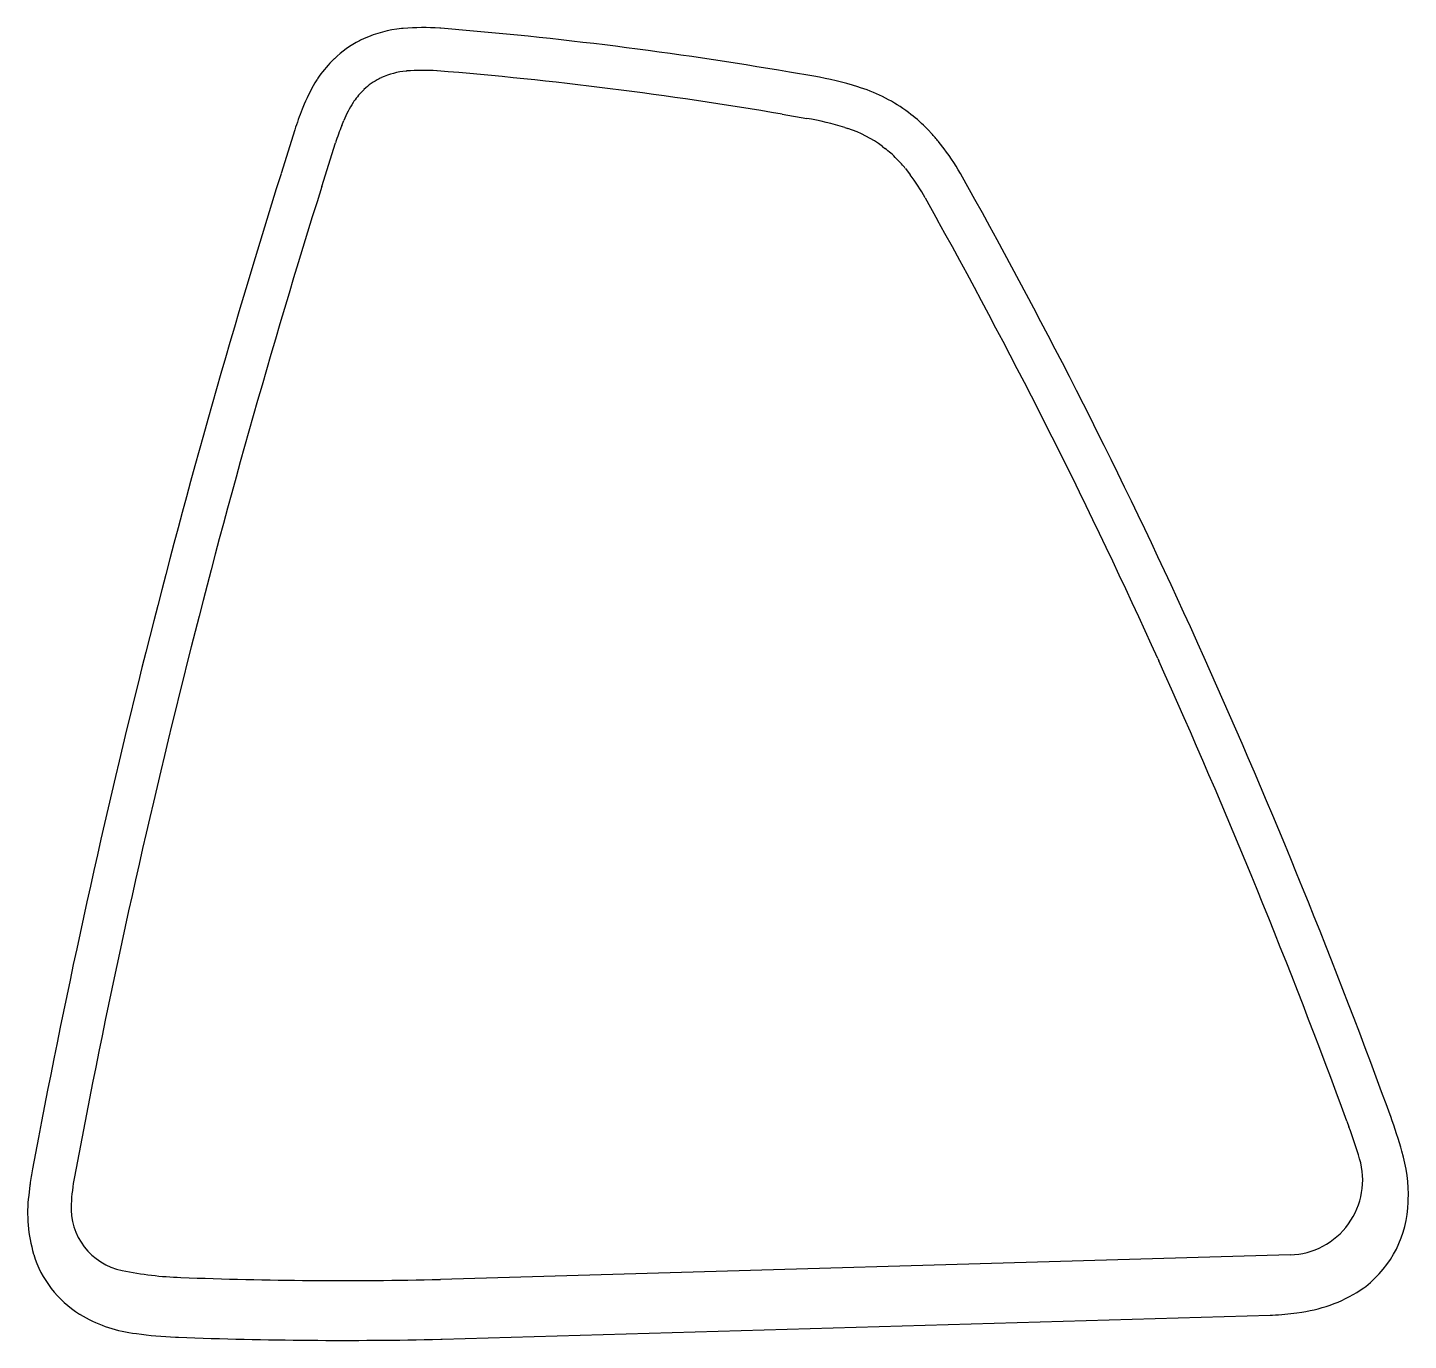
# Model space of a CAD drawing. Extents: x 808.8 to 873.4, y 460.6 to 522.1.
import ezdxf

# ---------------------------------------------------------------- set-up
doc = ezdxf.new("R2010")
doc.units = 0
doc.layers.get('0').update_dxf_attribs({"linetype": 'CONTINUOUS'})

msp = doc.modelspace()

# ---------------------------------------------------------------- linework, layer by layer
at = {"color": 0}
for p, q in [((845.586, 519.785), (844.436, 519.982)), ((847.77, 519.247), (847.637, 519.289)), ((821.731, 518.476), (821.633, 518.239)), ((823.482, 517.476), (823.58, 517.713)), ((844.1, 518.01), (845.25, 517.814)), ((850.119, 518.001), (850.004, 518.088)), ((821.283, 517.274), (820.64, 515.226)), ((847.035, 517.382), (847.168, 517.34)), ((851.129, 517.059), (850.898, 517.302)), ((822.548, 514.626), (823.191, 516.675)), ((848.792, 516.497), (848.906, 516.41)), ((851.674, 516.389), (851.452, 516.68)), ((849.448, 515.924), (849.68, 515.681)), ((849.862, 515.467), (850.084, 515.176)), ((853.118, 514.021), (852.541, 515.063)), ((850.792, 514.093), (851.369, 513.051)), ((863.55, 493.237), (863.501, 493.344)), ((861.679, 492.521), (861.727, 492.413)), ((872.504, 471.293), (872.408, 471.557)), ((870.53, 470.868), (870.626, 470.605)), ((873.105, 469.462), (873.049, 469.65)), ((808.888, 467.869), (808.829, 467.387)), ((873.402, 467.079), (873.404, 467.175)), ((809.062, 464.649), (809.068, 464.626)), ((867.871, 464.611), (828.1, 463.46)), ((811.211, 461.841), (811.236, 461.826)), ((828.181, 460.661), (866.938, 461.783)), ((868.191, 461.903), (868.417, 461.934)), ((813.684, 460.95), (813.877, 460.923)), ((815.698, 460.762), (815.844, 460.757))]:
    msp.add_line(p, q, dxfattribs=at)
for centre, radius, start, end in [((826.902, 516.185), 5.866, 96.02784, 113.89534), ((826.601, 519.035), 3, 94.56265, 96.02784), ((827.305, 510.217), 11.846, 86.31491, 94.56265), ((827.874, 519.045), 3, 85.34207, 86.31491), ((812.886, 335.095), 187.559, 80.31594, 85.34207), ((826.609, 516.994), 5.009, 117.26407, 133.86009), ((826.147, 517.891), 4, 113.89534, 117.26407), ((827.479, 516.138), 6.23, 134.47689, 144.14548), ((825.217, 518.443), 3, 133.86009, 134.47689), ((828.932, 515.504), 7.79, 148.17685, 157.57438), ((824.862, 518.03), 3, 144.14548, 148.17685), ((826.609, 516.994), 3.009, 117.26407, 133.86009), ((826.147, 517.891), 2, 113.89534, 117.26407), ((826.902, 516.185), 3.866, 96.02784, 113.89534), ((826.601, 519.035), 1, 94.56265, 96.02784), ((827.305, 510.217), 9.846, 86.31491, 94.56265), ((827.874, 519.045), 1, 85.34207, 86.31491), ((812.886, 335.095), 185.559, 80.31594, 85.34207), ((842.993, 504.591), 15.414, 72.46467, 80.31594), ((827.479, 516.138), 4.23, 134.47689, 144.14548), ((825.217, 518.443), 1, 133.86009, 134.47689), ((845.562, 512.258), 7.329, 52.69015, 72.46467), ((828.932, 515.504), 5.79, 148.17685, 157.57438), ((824.862, 518.03), 1, 144.14548, 148.17685), ((832.526, 513.744), 11.784, 157.57438, 162.56784), ((842.993, 504.591), 13.414, 72.46467, 80.31594), ((846.135, 512.774), 6.572, 43.55551, 52.69015), ((832.526, 513.744), 9.784, 157.57438, 162.56784), ((845.562, 512.258), 5.329, 52.69015, 72.46467), ((847.809, 513.902), 4.581, 37.32892, 43.55551), ((846.135, 512.774), 4.572, 43.55551, 52.69015), ((842.989, 509.766), 10.922, 29.0116, 37.32892), ((1205.634, 394.338), 403.527, 162.56784, 169.39031), ((847.809, 513.902), 2.581, 37.32892, 43.55551), ((842.989, 509.766), 8.922, 29.0116, 37.32892), ((1205.634, 394.338), 401.527, 162.56784, 169.39031), ((606.135, 377.051), 282.422, 24.31627, 29.0116), ((606.135, 377.051), 280.422, 24.31627, 29.0116), ((571.391, 361.222), 320.6, 20.1299, 24.31627), ((571.391, 361.222), 318.6, 20.1299, 24.31627), ((846.366, 461.712), 27.839, 16.56628, 20.1299), ((846.366, 461.712), 25.839, 16.63981, 20.1299), ((866.127, 467.386), 7.281, 358.34154, 16.56628), ((820.801, 466.425), 12, 169.39031, 172.88704), ((867.769, 468.109), 3.5, 271.6568, 16.63981), ((825.573, 465.83), 16.809, 172.88704, 173.03288), ((820.801, 466.425), 10, 169.39031, 176.79853), ((815.484, 466.574), 6.705, 173.03288, 196.68543), ((813.811, 466.816), 3, 176.79853, 258.29174), ((868.204, 467.229), 5.2, 308.05029, 358.34154), ((813.789, 466.041), 4.928, 196.68543, 238.45695), ((816.444, 479.534), 15.987, 258.30428, 268.24472), ((823.524, 656.832), 193.426, 267.75706, 271.3555), ((867.526, 468.493), 6.619, 277.73654, 304.93614), ((870.114, 464.788), 2.1, 304.93614, 308.05029), ((814.548, 467.222), 6.332, 238.45695, 262.1553), ((866.851, 464.781), 3, 271.6568, 273.78238), ((865.952, 478.384), 16.633, 273.78238, 277.73654), ((816.43, 479.451), 18.703, 262.1553, 267.7577), ((823.527, 656.969), 196.363, 267.7577, 271.33846), ((827.834, 472.656), 12, 271.33846, 271.6568)]:
    msp.add_arc(centre, radius, start, end, dxfattribs=at)

doc.saveas('drawing.dxf')
